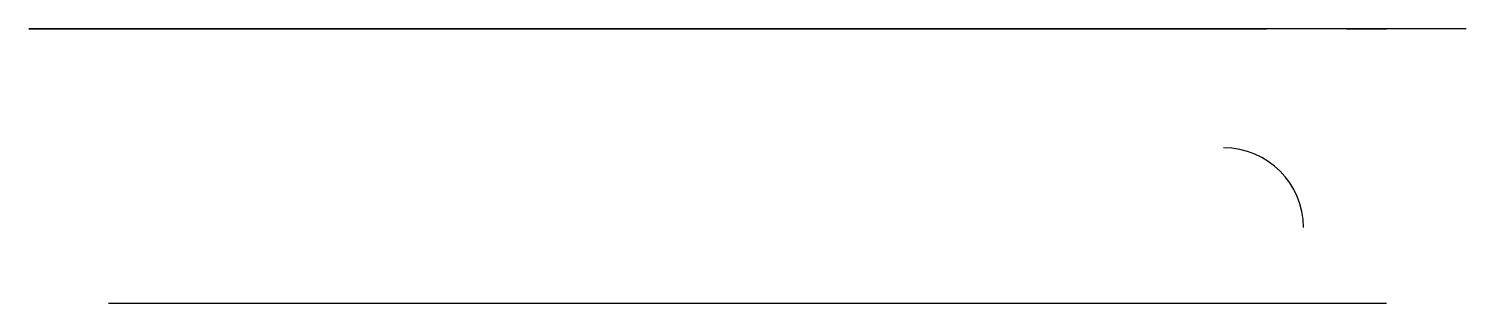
# Model space of a CAD drawing. Header units: centimetres. Extents: x 42.9 to 81.8, y 47.9 to 55.4.
import ezdxf

# ---------------------------------------------------------------- set-up
doc = ezdxf.new("R2010")
doc.units = ezdxf.units.CM
doc.header["$MEASUREMENT"] = 0
doc.layers.add('Cadru metalic', color=254, linetype='Continuous')

msp = doc.modelspace()

# ---------------------------------------------------------------- linework, layer by layer
at = {"layer": 'Cadru metalic', "extrusion": (0, -1, 6.12323e-17)}
for p, q in [((42.95, 55.375, -4.5), (42.95, 55.375, 87.3)), ((42.95, 55.375, -4.5), (53.75, 55.375, -4.5)), ((46.19, 55.375, -2.34), (45.11, 55.375, -2.34)), ((45.11, 55.375, -2.34), (45.11, 55.375, 31.618)), ((45.11, 55.375, 31.618), (45.11, 55.375, 87.3)), ((76.43, 55.375, 92.7), (48.35, 55.375, 92.7)), ((48.35, 55.375, 90.54), (76.43, 55.375, 90.54)), ((53.75, 55.375, -4.5), (53.75, 55.375, -2.34)), ((81.83, 55.375, -4.5), (71.03, 55.375, -4.5)), ((71.03, 55.375, -4.5), (71.03, 55.375, -2.34)), ((78.59, 55.375, -2.34), (79.67, 55.375, -2.34)), ((79.67, 55.375, -2.34), (79.67, 55.375, 87.3)), ((81.83, 55.375, -4.5), (81.83, 55.375, 87.3)), ((45.11, 47.935, 6.3), (79.67, 47.935, 6.3))]:
    msp.add_line(p, q, dxfattribs=at)
for centre, radius, start, end in [((48.35, 87.3, -55.375), 5.4, 90, 180), ((48.35, 87.3, -55.375), 3.24, 90, 180), ((76.43, 87.3, -55.375), 5.4, 0, 90), ((76.43, 87.3, -55.375), 3.24, 0, 90)]:
    msp.add_arc(centre, radius, start, end, dxfattribs=at)
at = {"layer": 'Cadru metalic'}
msp.add_arc((75.268, 49.988, -4.5), 2.16, 0, 90, dxfattribs=at)

doc.saveas('drawing.dxf')
